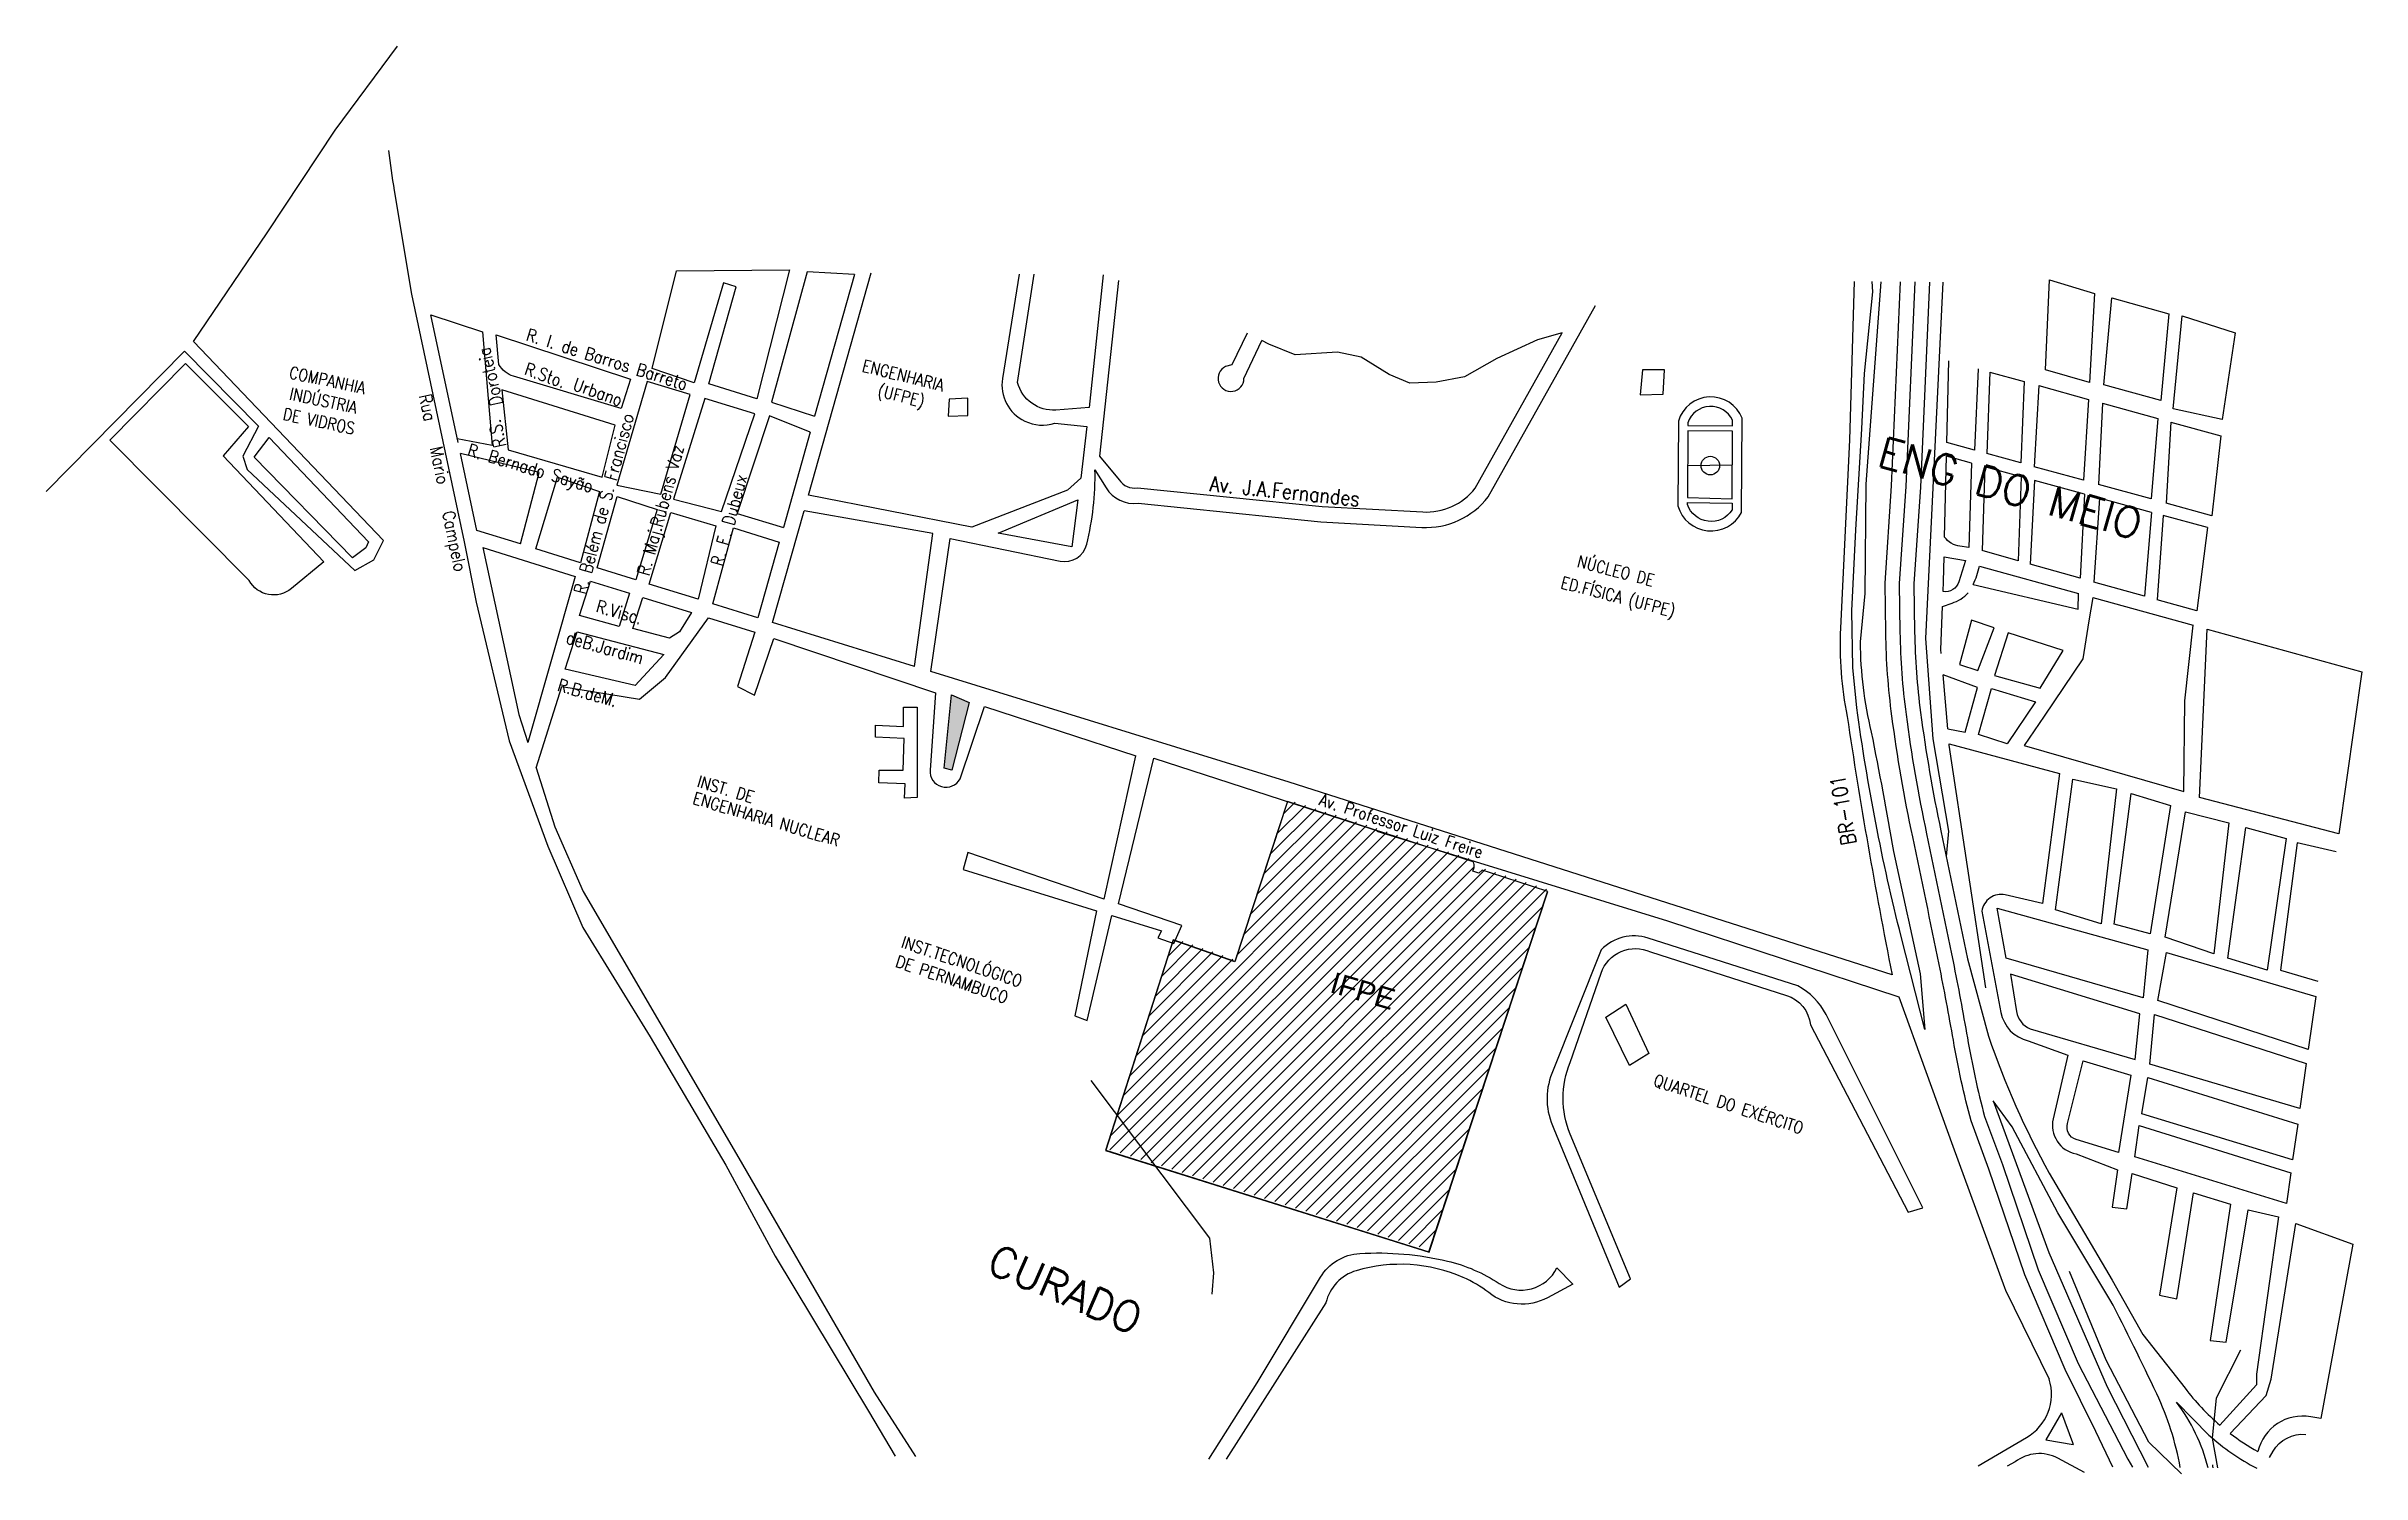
# Model space of a CAD drawing. Header units: millimetres. Extents: x 2511455 to 2519478, y 9208626 to 9211874.
# Drawn here: x 2517175 to 2519478, y 9210454 to 9211874 of the extents above.
import ezdxf

# ---------------------------------------------------------------- set-up
doc = ezdxf.new("R2010")
doc.units = ezdxf.units.MM
doc.linetypes.add('Carthocad_Continuo', pattern=[0, 0])
for name, color, linetype in [('CADEIRANTE', 251, 'Continuous'), ('CANTEIRO', 81, 'Continuous'), ('D_EDIF', 6, 'Continuous'), ('HACHURA', 93, 'Continuous'), ('MARG-RIO', 141, 'Continuous'), ('NON-BAIRRO', 2, 'Continuous'), ('PENA 02', 2, 'Continuous'), ('VERDE', 81, 'Continuous'), ('VIA1', 1, 'Continuous'), ('VIA2', 1, 'Continuous')]:
    doc.layers.add(name, color=color, linetype=linetype)
doc.styles.add('NOME-RUA', font='romans.shx', dxfattribs={"width": 0.85})
doc.styles.add('TÍTULO', font='arial.ttf', dxfattribs={"height": 3})

# ---------------------------------------------------------------- blocks, each defined once
blk = doc.blocks.new('A$C7F7D2BB5')
at = {"layer": 'D_EDIF', "linetype": 'Carthocad_Continuo'}
blk.add_lwpolyline([(60.2, 0.1), (60.2, 0.2), (68.6, 0.2), (68.6, 0.2), (71, 3.9), (71, 4), (77.2, 4.1), (77.2, 0.2, 0.181344), (80, -4.9), (198.2, -4.4), (205.9, -4.4), (274, -4.1), (274, 163.6), (339, 162.2), (337.2, 382.1), (0, 377.6), (0, 0)], format="xyb", close=True, dxfattribs=at)
blk.add_lwpolyline([(273.8, 17.4), (273.8, 163.8), (338.9, 162.4), (337.1, 381.9), (0.2, 377.4), (0.2, 0.2), (0.2, 0.2)], dxfattribs=at)

msp = doc.modelspace()

# ---------------------------------------------------------------- hatches: boundary and pattern name
at = {"layer": 'CANTEIRO'}
msp.add_hatch(color=256, dxfattribs=at).paths.add_polyline_path([(2518075.522, 9211229.147), (2518093.278, 9211221.49), (2518075.801, 9211154.139), (2518068.314, 9211156.08)])
at = {"layer": 'HACHURA'}
h = msp.add_hatch(dxfattribs=at)
h.set_pattern_fill('ANSI31', color=11, scale=3, style=0)
h.set_pattern_definition([(45, (20.2715, 5.418), (-6.735192091, 6.735192091), [])])
h.paths.add_polyline_path([(2518669.121, 9211035.228), (2518611.888, 9211054.031), (2518611.857, 9211053.934), (2518603.965, 9211056.498), (2518600.436, 9211053.802), (2518600.377, 9211053.62), (2518594.562, 9211055.509), (2518595.77, 9211059.229, 0.18134443), (2518594.694, 9211064.866), (2518482.248, 9211101.442), (2518474.973, 9211103.808), (2518410.18, 9211124.864), (2518357.694, 9210965.559), (2518296.354, 9210987.246), (2518229.28, 9210777.877), (2518550.952, 9210676.635)])
h.paths.add_polyline_path([(2518444.228, 9210930.167), (2518516.416, 9210908.958), (2518525.241, 9210938.994), (2518453.053, 9210960.203)], flags=24)

# ---------------------------------------------------------------- linework, layer by layer
at = {"layer": 'CANTEIRO'}
for points in [[(2519230.564, 9210461.048), (2519213.519, 9210496.287), (2519183.239, 9210558.171), (2519142.966, 9210652.093), (2519107.359, 9210757.384), (2519089.516, 9210805.466, -0.02219446), (2519071.953, 9210885.495, 0.00706867), (2519057.775, 9210960.93, 0.00216497), (2519031.491, 9211087.82, -0.01913695), (2519010.855, 9211207.813, -0.02940147), (2519004.738, 9211291.165), (2519004.028, 9211340.237), (2519010.589, 9211437.17), (2519019.463, 9211639.974)], [(2519033.615, 9211639.849), (2519024.712, 9211436.383), (2519018.179, 9211339.861), (2519018.88, 9211291.37, 0.02940147), (2519024.876, 9211209.675, 0.01913695), (2519045.328, 9211090.748, -0.00216497), (2519071.637, 9210963.739, -0.00706867), (2519085.889, 9210887.911, 0.02201032), (2519103.01, 9210809.754), (2519120.691, 9210762.111), (2519156.185, 9210657.153), (2519196.099, 9210564.07), (2519245.593, 9210468.962), (2519250.12, 9210460.876)]]:
    msp.add_lwpolyline(points, format="xyb", dxfattribs=at)
at = {"layer": 'MARG-RIO'}
msp.add_lwpolyline([(2518334.657, 9210633.076), (2518336.289, 9210654.184), (2518332.544, 9210688.604), (2518214.519, 9210845.395)], dxfattribs=at)
at = {"layer": 'VERDE'}
msp.add_line((2518852.116, 9211457.501), (2518807.699, 9211456.842), dxfattribs=at)
for points in [[(2518798.468, 9211501.313), (2518798.077, 9211417.079, 0.67999447), (2518861.317, 9211410.581), (2518861.791, 9211504.251, 0.7184719)], [(2518807.886, 9211497.033), (2518852.314, 9211496.643), (2518852.343, 9211502.347, 0.6744231), (2518807.899, 9211499.859)], [(2518807.531, 9211420.494), (2518851.925, 9211419.754), (2518851.891, 9211413.104, -0.63193325), (2518807.521, 9211418.468)]]:
    msp.add_lwpolyline(points, format="xyb", close=True, dxfattribs=at)
msp.add_lwpolyline([(2518807.553, 9211425.383), (2518851.948, 9211424.294), (2518852.287, 9211491.401), (2518807.862, 9211491.794)], close=True, dxfattribs=at)
msp.add_circle((2518830.248, 9211457.176), 9.253, dxfattribs=at)
at = {"layer": 'VIA1'}
msp.add_lwpolyline([(2518075.522, 9211229.147), (2518093.278, 9211221.49), (2518075.801, 9211154.139), (2518068.314, 9211156.08)], close=True, dxfattribs=at)
at = {"layer": 'VIA2'}
msp.add_line((2518241.548, 9211021.19), (2518276.84, 9211166.072), dxfattribs=at)
for points in [[(2517175.273, 9211431.439), (2517312.65, 9211571.066), (2517386.449, 9211496.506), (2517370.573, 9211466.434), (2517375.088, 9211453.428), (2517482.195, 9211352.937), (2517500.872, 9211363.608), (2517510.576, 9211382.586), (2517321.591, 9211580.596), (2517395.017, 9211688.609), (2517462.671, 9211790.954), (2517524.436, 9211874.288)], [(2517978.975, 9211647.185), (2517931.896, 9211649.879), (2517896.585, 9211520.398), (2517939.432, 9211506.356)], [(2517933.326, 9211427.794), (2517995.584, 9211648.977)], [(2517978.975, 9211647.185), (2517939.432, 9211506.356)], [(2518226.226, 9211646.949), (2518212.297, 9211514.944)], [(2519061.455, 9211639.604), (2519044.351, 9211285.042), (2519051.613, 9211185.335), (2519067.083, 9211093.689), (2519064.945, 9211068.314)], [(2517584.796, 9211480.155), (2517557.736, 9211607.123)], [(2517557.736, 9211607.123), (2517609.169, 9211590.261), (2517618.558, 9211477.114), (2517583.991, 9211483.932)], [(2518683.048, 9211589.152), (2518658.457, 9211582.275), (2518617.959, 9211563.88), (2518585.903, 9211545.411), (2518557.715, 9211540.033), (2518531.444, 9211539.327), (2518510.883, 9211547.945), (2518482.892, 9211565.068), (2518459.484, 9211569.961), (2518417.251, 9211567.52), (2518391.079, 9211578.063), (2518384.053, 9211581.59)], [(2519065.51, 9211480.122), (2519067.488, 9211561.443)], [(2519096.659, 9211553.387), (2519093.014, 9211472.521)], [(2519108.343, 9211550.161), (2519105.393, 9211469.1)], [(2519108.343, 9211550.161), (2519142.324, 9211540.777)], [(2519142.324, 9211540.777), (2519138.929, 9211459.832)], [(2519156.85, 9211536.765), (2519152.445, 9211456.097)], [(2519156.85, 9211536.765), (2519206.305, 9211523.108)], [(2517934.965, 9211490.449), (2517894.512, 9211506.754), (2517862.412, 9211409.448), (2517908.334, 9211395.605)], [(2519206.305, 9211523.108), (2519201.266, 9211442.605)], [(2519220.327, 9211519.236), (2519216.423, 9211438.417)], [(2519220.327, 9211519.236), (2519275.276, 9211504.061)], [(2519275.276, 9211504.061), (2519268.528, 9211424.017)], [(2517934.965, 9211490.449), (2517908.334, 9211395.605)], [(2518210.256, 9211496.21), (2518204.175, 9211444.698), (2518190.936, 9211432.626)], [(2519093.014, 9211472.521), (2519065.51, 9211480.122)], [(2519288.351, 9211500.451), (2519283.496, 9211419.881)], [(2519288.351, 9211500.451), (2519337.805, 9211486.794)], [(2519337.805, 9211486.794), (2519328.906, 9211407.331)], [(2517646.787, 9211379.242), (2517665.544, 9211450.215), (2517587.111, 9211469.292)], [(2517603.425, 9211392.747), (2517587.111, 9211469.292)], [(2519063.22, 9211386.014), (2519065.176, 9211466.428)], [(2519089.917, 9211459.66), (2519065.176, 9211466.428)], [(2519089.917, 9211459.66), (2519087.297, 9211375.721)], [(2519138.929, 9211459.832), (2519105.393, 9211469.1)], [(2517662.106, 9211374.471), (2517683.532, 9211445.53), (2517725.392, 9211431.5), (2517706.656, 9211360.596)], [(2519103.175, 9211456.033), (2519100.645, 9211372.608)], [(2519139.482, 9211446.101), (2519103.175, 9211456.033)], [(2519139.482, 9211446.101), (2519136.474, 9211362.536)], [(2519152.538, 9211442.53), (2519148.185, 9211359.244)], [(2519201.266, 9211442.605), (2519152.445, 9211456.097)], [(2519202.261, 9211428.927), (2519152.538, 9211442.53)], [(2519268.528, 9211424.017), (2519216.423, 9211438.417)], [(2517723.089, 9211355.478), (2517742.923, 9211426.466), (2517782.839, 9211413.429), (2517761.477, 9211343.522)], [(2517774.778, 9211339.38), (2517796.482, 9211410.381), (2517841.28, 9211397.301), (2517823.437, 9211324.225)], [(2518038.772, 9211257.413), (2517897.651, 9211301.05), (2517928.947, 9211412.236)], [(2518038.772, 9211257.413), (2518056.99, 9211389.549), (2517928.947, 9211412.236)], [(2518190.936, 9211432.626), (2518095.872, 9211395.959), (2517933.326, 9211427.794)], [(2519202.261, 9211428.927), (2519198.012, 9211345.238)], [(2519217.252, 9211424.826), (2519211.803, 9211341.361)], [(2519268.911, 9211410.694), (2519217.252, 9211424.826)], [(2519268.911, 9211410.694), (2519262.044, 9211327.238)], [(2519328.906, 9211407.331), (2519283.496, 9211419.881)], [(2517646.787, 9211379.242), (2517603.425, 9211392.747)], [(2517838.169, 9211319.637), (2517858.836, 9211395.195), (2517904.225, 9211380.97)], [(2519280.595, 9211407.498), (2519274.517, 9211323.732)], [(2519324.556, 9211395.472), (2519280.595, 9211407.498)], [(2519324.556, 9211395.472), (2519314.224, 9211312.571)], [(2517590.956, 9211381.376), (2517602.84, 9211321.328), (2517635.598, 9211183.37), (2517674.208, 9211078.698), (2517708.759, 9210997.801), (2517775.939, 9210889.048), (2517850.968, 9210761.197), (2517900.272, 9210670.629), (2517993.106, 9210516.582), (2518019.372, 9210471.699)], [(2517609.529, 9211375.591), (2517645.381, 9211209.478), (2517654.282, 9211181.691)], [(2517609.529, 9211375.591), (2517701.302, 9211347.009)], [(2517706.656, 9211360.596), (2517662.106, 9211374.471)], [(2517904.225, 9211380.97), (2517883.076, 9211305.65), (2517838.169, 9211319.637)], [(2519061.758, 9211331.895), (2519062.144, 9211341.825), (2519062.742, 9211366.371)], [(2519136.474, 9211362.536), (2519100.645, 9211372.608)], [(2517701.302, 9211347.009), (2517654.282, 9211181.691)], [(2517705.699, 9211308.04), (2517716.458, 9211342.288)], [(2517716.458, 9211342.288), (2517755.268, 9211330.201)], [(2517761.477, 9211343.522), (2517723.089, 9211355.478)], [(2519198.012, 9211345.238), (2519148.185, 9211359.244)], [(2519262.044, 9211327.238), (2519211.803, 9211341.361)], [(2517755.268, 9211330.201), (2517745.074, 9211296.995), (2517705.699, 9211308.04)], [(2517817.071, 9211310.953), (2517805.142, 9211291.915), (2517795.066, 9211285.375), (2517758.719, 9211295.054), (2517768.43, 9211326.102)], [(2517768.43, 9211326.102), (2517817.071, 9211310.953)], [(2517823.437, 9211324.225), (2517774.778, 9211339.38)], [(2519091.804, 9211339.063), (2519196.167, 9211314.331), (2519196.297, 9211329.894)], [(2519210.516, 9211325.966), (2519206.736, 9211302.752), (2519200.659, 9211265.067), (2519162.399, 9211207.975), (2519142.441, 9211178.615), (2519301.279, 9211132.916), (2519302.072, 9211223.154), (2519310.502, 9211298.346)], [(2519210.516, 9211325.966), (2519310.502, 9211298.346)], [(2519314.224, 9211312.571), (2519274.517, 9211323.732)], [(2517662.358, 9211156.481), (2517688.081, 9211237.414), (2517765.389, 9211224.9), (2517791.081, 9211246.522), (2517833.972, 9211305.689)], [(2519059.856, 9211270.36), (2519059.516, 9211274.255), (2519061.186, 9211317.195)], [(2517703.383, 9211291.97), (2517789.46, 9211269.295), (2517760.955, 9211238.594), (2517691.193, 9211254.792)], [(2517691.193, 9211254.792), (2517703.383, 9211291.97)], [(2519066.426, 9211195.202), (2519061.706, 9211249.198)], [(2519066.426, 9211195.202), (2519083.712, 9211192.146), (2519095.812, 9211236.422), (2519061.706, 9211249.198)], [(2519104.178, 9210937.677), (2519067.834, 9211179.091), (2519067.716, 9211180.446)], [(2518227.278, 9211026.059), (2518258.844, 9211168.468)], [(2518276.84, 9211166.072), (2518541.357, 9211080.417)], [(2517662.358, 9211156.481), (2517681.114, 9211097.933), (2517709.229, 9211033.469), (2517864.078, 9210768.363), (2517998.558, 9210535.544), (2518039.75, 9210471.52)], [(2518408.978, 9211121.129), (2518409.117, 9211121.086)], [(2518498.599, 9211093.501), (2518787.58, 9211004.417), (2519017.768, 9210928.785), (2519071.496, 9210780.13), (2519122.961, 9210639.702)], [(2518227.278, 9211026.059), (2518091.816, 9211072.279), (2518087.176, 9211055.48), (2518219.801, 9211014.287)], [(2519452.722, 9211072.93), (2519413.872, 9211081.969), (2519397.397, 9210955.434), (2519434.553, 9210944.497)], [(2518235.107, 9211009.533), (2518284.314, 9210994.249), (2518280.886, 9210987.544), (2518296.559, 9210981.793), (2518304.579, 9210999.684), (2518241.548, 9211021.19)], [(2518219.801, 9211014.287), (2518198.21, 9210909.689), (2518210.525, 9210905.091), (2518235.107, 9211009.533)], [(2519424.931, 9210876.481), (2519275.264, 9210925.092), (2519283.925, 9210972.794), (2519432.373, 9210929.085)], [(2519432.373, 9210929.085), (2519424.931, 9210876.481)], [(2519416.605, 9210817.622), (2519267.289, 9210861.732), (2519271.844, 9210911.118), (2519422.956, 9210862.521)], [(2519422.956, 9210862.521), (2519416.605, 9210817.622)], [(2519409.376, 9210766.528), (2519259.437, 9210812.375), (2519265.525, 9210848.567), (2519414.401, 9210802.046)], [(2519403.249, 9210723.213), (2519252.468, 9210769.6), (2519256.863, 9210800.865), (2519407.546, 9210753.591)], [(2519414.401, 9210802.046), (2519409.376, 9210766.528)], [(2519407.546, 9210753.591), (2519403.249, 9210723.213)], [(2519395.35, 9210709.856), (2519373.371, 9210553.534), (2519373.277, 9210542.826), (2519336.978, 9210502.687)], [(2519298.71, 9210454.386), (2519266.481, 9210485.601), (2519223.783, 9210567.476), (2519187.494, 9210655.646)], [(2519122.961, 9210639.702), (2519123.737, 9210636.899), (2519167.264, 9210548.504)], [(2519334.832, 9210460.131), (2519329.82, 9210489.588), (2519333.603, 9210529.995), (2519357.923, 9210577.559)], [(2519179.577, 9210515.057), (2519163.838, 9210488.081), (2519191.216, 9210483.289)], [(2519179.577, 9210515.057), (2519190.316, 9210485.505), (2519191.216, 9210483.289)]]:
    msp.add_lwpolyline(points, dxfattribs=at)
for points in [[(2517515.715, 9211770.64, 0.01337192), (2517521.254, 9211730.887), (2517538.45, 9211627.739), (2517590.956, 9211381.376)], [(2518142.909, 9211647.682), (2518126.251, 9211543.827, 0.33162221), (2518148.391, 9211501.442, 0.19119065), (2518178.39, 9211499.303), (2518210.256, 9211496.21)], [(2518212.297, 9211514.944), (2518179.443, 9211512.42, -0.36550633), (2518141.226, 9211539.945), (2518157.766, 9211647.551)], [(2518241.549, 9211641.258), (2518222.864, 9211466.699), (2518242.355, 9211443.089, 0.31420236), (2518260.645, 9211435.201), (2518444.065, 9211416.563), (2518544.149, 9211411.117, 0.24344737), (2518596.408, 9211434.658), (2518683.048, 9211589.152)], [(2518973.135, 9211640.381), (2518968.797, 9211482.965), (2518959.738, 9211295.413, 0.06199033), (2518966.377, 9211207.711, 0.0122542), (2519011.047, 9210950.559), (2518411.267, 9211142.231), (2518054.98, 9211252.401)], [(2519038.795, 9210951.55), (2519043.741, 9210896.314), (2519020.024, 9210988.704, -0.02842374), (2518975.984, 9211216.213), (2518972.102, 9211256.468), (2518970.924, 9211312.84), (2518974.808, 9211393.247), (2518980.986, 9211493.745), (2518983.588, 9211548.761), (2518991.717, 9211630.19), (2518991.178, 9211640.222)], [(2518999.976, 9211640.145), (2518985.046, 9211438.593), (2518983.85, 9211329.81), (2518979.276, 9211281.772, 0.05822495), (2518990.307, 9211192.047, -0.00690108), (2519012.27, 9211073.263, -0.00384379), (2519038.795, 9210951.55)], [(2519048.192, 9211639.721), (2519039.259, 9211435.573), (2519032.755, 9211339.474), (2519033.448, 9211291.58, 0.02940147), (2519039.318, 9211211.594, 0.01913695), (2519059.581, 9211093.765, -0.00216497), (2519085.915, 9210966.632), (2519106.886, 9210889.483, 0.04401795), (2519167.345, 9210753.207), (2519167.345, 9210753.207), (2519230.022, 9210646.825), (2519260.265, 9210592.952), (2519260.265, 9210592.952), (2519302.401, 9210539.591, 0.0553242), (2519336.978, 9210502.687)], [(2518218.196, 9211452.907), (2518229.295, 9211434.996, 0.29167352), (2518261.053, 9211419.716), (2518442.87, 9211401.241), (2518543.314, 9211395.775, 0.24784696), (2518609.244, 9211426.135), (2518715.977, 9211616.459)], [(2518369.592, 9211588.849), (2518354.307, 9211557.274), (2518348.169, 9211555.658, 1.82375985), (2518366.437, 9211543.812), (2518384.053, 9211581.59)], [(2518054.98, 9211252.401), (2518074.077, 9211384.795), (2518183.629, 9211362.267, 0.4023828), (2518210.041, 9211378.911, 0.06689909), (2518218.196, 9211452.907), (2518218.196, 9211452.907)], [(2519062.742, 9211366.371), (2519084.141, 9211362.9), (2519077.387, 9211341.629, -0.36862891), (2519061.758, 9211331.895, -0.53846783)], [(2519087.297, 9211375.721), (2519078.518, 9211376.896, -0.20498215), (2519063.22, 9211386.014, 0.18834798)], [(2519091.804, 9211339.063, 0.04023694), (2519098.043, 9211357.035), (2519196.297, 9211329.894)], [(2519061.186, 9211317.195), (2519070.634, 9211320.357, 0.12058726), (2519086.793, 9211330.556)], [(2517833.972, 9211305.689), (2517879.893, 9211291.387), (2517862.662, 9211237.581), (2517879.471, 9211228.995), (2517898.815, 9211285.346), (2518059.593, 9211231.162), (2518054.228, 9211154.329, 0.80675474), (2518084.168, 9211145.627), (2518108.252, 9211217.608), (2518258.844, 9211168.468)], [(2519067.716, 9211180.446), (2519177.445, 9211150.764), (2519160.649, 9211021.581), (2519123.636, 9211030.144, 0.44571737), (2519100.416, 9211013.873), (2519119.311, 9210913.207, 0.2964475), (2519146.261, 9210884.962), (2519185.696, 9210870.611), (2519171.206, 9210807.384, 0.42557997), (2519193.977, 9210772.586), (2519235.045, 9210756.573), (2519229.775, 9210719.55), (2519244.594, 9210717.772), (2519249.85, 9210753.148), (2519294.23, 9210738.754), (2519276.806, 9210631.817), (2519294.083, 9210628.37), (2519310.669, 9210733.667), (2519347.66, 9210722.632), (2519327.51, 9210586.888), (2519343.154, 9210585.103), (2519365.006, 9210716.958), (2519395.35, 9210709.856)], [(2519297.666, 9210460.458, 0.06459772), (2519274.202, 9210533.803, 0.01050058), (2519227.714, 9210627.716), (2519176.009, 9210713.984), (2519130.521, 9210799.29), (2519111.394, 9210825.253), (2519167.058, 9210674.297), (2519224.798, 9210540.686), (2519265.842, 9210460.738)], [(2519347.133, 9210494.492), (2519383.072, 9210532.031), (2519388.161, 9210548.461), (2519412.599, 9210703.115), (2519469.289, 9210682.846), (2519437.268, 9210509.313), (2519427.393, 9210511.047, 0.39732574), (2519374.826, 9210476.416, 4.07150711)], [(2518331.541, 9210468.954), (2518379.542, 9210544.807), (2518442.419, 9210649.752, -0.24828872), (2518481.636, 9210673.488, -0.07266611), (2518568.763, 9210665.842, -0.08798226), (2518620.196, 9210643.602, 0.45121289), (2518677.697, 9210659.15), (2518693.617, 9210642.956), (2518668.258, 9210629.419, -0.29698015), (2518609.79, 9210634.52, 0.06315431), (2518584.449, 9210649.65, 0.17655908), (2518478.043, 9210656.319, 0.26947885), (2518447.933, 9210624.476), (2518348.577, 9210468.804)], [(2519096.779, 9210462.224), (2519144.683, 9210490.267, 0.34884324), (2519167.264, 9210548.504)], [(2519325.243, 9210460.215, 0.10022588), (2519293.95, 9210525.577), (2519326.158, 9210492.815, 0.06271638), (2519373.66, 9210459.79, 0.06271638)], [(2519347.133, 9210494.492, 0.03611564), (2519374.826, 9210476.416)], [(2519386.329, 9210470.459), (2519390.004, 9210476.778, -0.2918129), (2519422.482, 9210493.527, -0.2918129)], [(2519202.431, 9210455.685), (2519175.787, 9210469.82, 0.29507558), (2519133.37, 9210466.158), (2519125.602, 9210461.971)], [(2519330.442, 9210460.17, 0.00139645), (2519329.896, 9210463.306)]]:
    msp.add_lwpolyline(points, format="xyb", dxfattribs=at)
for points in [[(2517914.34, 9211651.986), (2517881.966, 9211523.454), (2517834.256, 9211538.512), (2517861.466, 9211634.885), (2517848.808, 9211638.9), (2517819.62, 9211539.617), (2517777.76, 9211553.647), (2517802.049, 9211651.021)], [(2519212.17, 9211628.253), (2519207.323, 9211539.836), (2519163.69, 9211552.421), (2519167.529, 9211641.863)], [(2519286.256, 9211608.283), (2519278.376, 9211521.926), (2519221.546, 9211537.677), (2519229.427, 9211624.034)], [(2519352.214, 9211589.401), (2519339.247, 9211503.089), (2519290.511, 9211513.685), (2519299.462, 9211606.133)], [(2518762.618, 9211552.543), (2518760.312, 9211527.538), (2518783.271, 9211528.379), (2518784.525, 9211552.35)], [(2517628.189, 9211532.517), (2517634.5, 9211472.933), (2517727.992, 9211445.762), (2517741.139, 9211497.368)], [(2517772.767, 9211541.004), (2517742.568, 9211437.827), (2517786.424, 9211428.658), (2517815.612, 9211527.941)], [(2517846.809, 9211411.537), (2517879.885, 9211508.834), (2517830.222, 9211523.909), (2517799.073, 9211423.668)], [(2518073.07, 9211523.164), (2518072.227, 9211506.475), (2518091.72, 9211507), (2518091.873, 9211524.39)], [(2517396.825, 9211485.061), (2517495.76, 9211381.215), (2517493.166, 9211375.517), (2517479.722, 9211365.465), (2517382.026, 9211465.485)], [(2518201.171, 9211423.16), (2518195.131, 9211376.335), (2518122.085, 9211390.104)], [(2519077.96, 9211259.501), (2519096.45, 9211253.486), (2519112.436, 9211295.776), (2519090.056, 9211303.289)], [(2519112.996, 9211248.463), (2519158.266, 9211235.872), (2519181.04, 9211273.187), (2519126.385, 9211290.76)], [(2519455.264, 9211090.901), (2519316.626, 9211127.119), (2519324.489, 9211294.482), (2519478.063, 9211252.06)], [(2519096.864, 9211189.592), (2519109.953, 9211235.322), (2519153.754, 9211222.256), (2519125.574, 9211180.561)], [(2518027.781, 9211204.936), (2518027.886, 9211216.852), (2518041.397, 9211216.733), (2518041.402, 9211126.963), (2518028.679, 9211126.28), (2518029.599, 9211140.572), (2518003.379, 9211141.597), (2518003.491, 9211154.307), (2518027.334, 9211154.097), (2518028.408, 9211185.865), (2517999.803, 9211186.911), (2517999.908, 9211198.826), (2518027.718, 9211197.787)], [(2519190.723, 9211145.43), (2519234.054, 9211135.523), (2519219.106, 9211001.232), (2519173.695, 9211015.391)], [(2519248.841, 9211131.159), (2519287.918, 9211119.172), (2519267.732, 9210991.278), (2519231.813, 9211001.12)], [(2519331.098, 9210971.669), (2519282.528, 9210987.973), (2519302.687, 9211112.692), (2519346.008, 9211101.726)], [(2519383.903, 9210955.328), (2519344.826, 9210967.314), (2519362.914, 9211097.344), (2519403.058, 9211086.406)], [(2519265.474, 9210975.421), (2519260.82, 9210927.832), (2519124.557, 9210967.135), (2519115.465, 9211016.961)], [(2518726.364, 9210908.647), (2518746.224, 9210921.345), (2518768.974, 9210872.229), (2518749.981, 9210860.381)]]:
    msp.add_lwpolyline(points, close=True, dxfattribs=at)
for points in [[(2517622.812, 9211587.213), (2517756.187, 9211543.102), (2517747.143, 9211513.905), (2517640.025, 9211546.075, -0.19830598), (2517625.483, 9211557.914)], [(2517313.556, 9211558.908), (2517376.316, 9211496.088), (2517351.303, 9211466.857), (2517451.237, 9211361.34), (2517419.085, 9211334.825, -0.46966711), (2517377.024, 9211342.851), (2517238.347, 9211482.495)], [(2518750.844, 9210648.336), (2518690.996, 9210792.246, -0.19795215), (2518690.764, 9210863.476), (2518721.598, 9210952.455, -0.44230135), (2518770.723, 9210973.478), (2518906.003, 9210930.238, -0.29898166), (2518929.786, 9210900.851), (2519026.888, 9210714.631), (2519041.521, 9210718.793), (2518945.33, 9210911.012, 0.15772397), (2518917.247, 9210939.579), (2518768.268, 9210987.23, 0.28448679), (2518721.802, 9210975.624), (2518672.637, 9210852.48, 0.2120594), (2518674.729, 9210797.538), (2518739.456, 9210639.923)], [(2519252.868, 9210866.513), (2519257.504, 9210911.985), (2519128.653, 9210951.222), (2519134.681, 9210914.123, 0.26211916), (2519148.298, 9210897.069)], [(2519200.985, 9210865.099), (2519248.514, 9210850.922), (2519236.187, 9210773.764), (2519193.943, 9210786.836, -0.41650741), (2519185.611, 9210802.786)]]:
    msp.add_lwpolyline(points, format="xyb", close=True, dxfattribs=at)

# ---------------------------------------------------------------- block references
at = {"layer": 'CADEIRANTE', "rotation": 161.7645103075772}
msp.add_blockref('A$C7F7D2BB5', (2518668.7, 9211033.396), dxfattribs=at)

# ---------------------------------------------------------------- texts
at = {"layer": 'NON-BAIRRO', "style": 'NOME-RUA'}
for s, rotation, p in [('ENG DO MEIO', 343.997959, (2518994.727, 9211457.545)), ('CURADO', 336.66865, (2518108.977, 9210655.762))]:
    msp.add_text(s, height=30, rotation=rotation, dxfattribs=at).set_placement(p)
at = {"layer": 'PENA 02', "style": 'NOME-RUA', "width": 0.85}
for s, height, rotation, p in [('Doroteia', 12.5, 102.964872, (2517629.47, 9211518.672)), ('R. I. de Barros Barreto', 12.5, 342.521698, (2517651.295, 9211581.977)), ('COMPANHIA', 12, 347.919007, (2517415.946, 9211544.231)), ('R.Sto.', 12.5, 340.297887, (2517649.66, 9211548.176)), ('ENGENHARIA', 12, 345.81191, (2517985.732, 9211551.248)), ('INDÚSTRIA', 12, 347.919007, (2517416.201, 9211523.12)), ('Rua   Mario', 12.5, 281.79656, (2517545.729, 9211526.659)), ('Urbano', 12.5, 340.297887, (2517697.998, 9211532.888)), ('(UFPE)', 12, 345.81191, (2518001.186, 9211526.531)), ('DE VIDROS', 12, 347.919007, (2517409.632, 9211503.103)), ('R. Belém de S. Francisco', 12.5, 74.935691, (2517711.825, 9211328.414)), ('R.S.', 12.5, 102.964872, (2517632.901, 9211476.792)), ('R. Bernado Sayão', 12.5, 343.252668, (2517593.175, 9211467.368)), ('R. Maj.Rubens Vaz', 12.5, 74.74406, (2517774.74, 9211346.905)), ('R. E. Dubeux', 12.5, 74.74406, (2517848.079, 9211356.315)), ('Av. J.A.Fernandes', 15, 354.118964, (2518331.838, 9211431.821)), ('Campelo', 12.5, 281.79656, (2517568.956, 9211410.675)), ('NÚCLEO DE', 12, 345.469451, (2518696.909, 9211356.704)), ('ED.FÍSICA (UFPE)', 12, 345.469451, (2518680.413, 9211335.615)), ('R.Visc.', 12.5, 344.213026, (2517720.989, 9211311.754)), ('deB.Jardim', 12.5, 344.213026, (2517691.179, 9211280.758)), ('R.B.deM.', 12.5, 344.213026, (2517682.683, 9211233.449)), ('INST. DE', 12, 343.561467, (2517821.548, 9211137.706)), ('BR-101', 15, 99.810232, (2518975.649, 9211081.175)), ('ENGENHARIA NUCLEAR', 12, 343.561467, (2517817.141, 9211121.2)), ('Av. Professor Luiz Freire', 12, 341.713659, (2518439.979, 9211119.863)), ('INST.TECNOLÓGICO', 12, 341.38385, (2518024.436, 9210978.073)), ('DE PERNAMBUCO', 12, 341.38385, (2518018.821, 9210959.033)), ('QUARTEL DO EXÉRCITO', 12, 341.713659, (2518772.623, 9210840.679))]:
    msp.add_text(s, height=height, rotation=rotation, dxfattribs=at).set_placement(p)
at = {"layer": 'PENA 02', "style": 'TÍTULO'}
msp.add_text('IFPE', height=20.8706, rotation=343.626969, dxfattribs=at).set_placement((2518450.705, 9210933.702))

doc.saveas('drawing.dxf')
